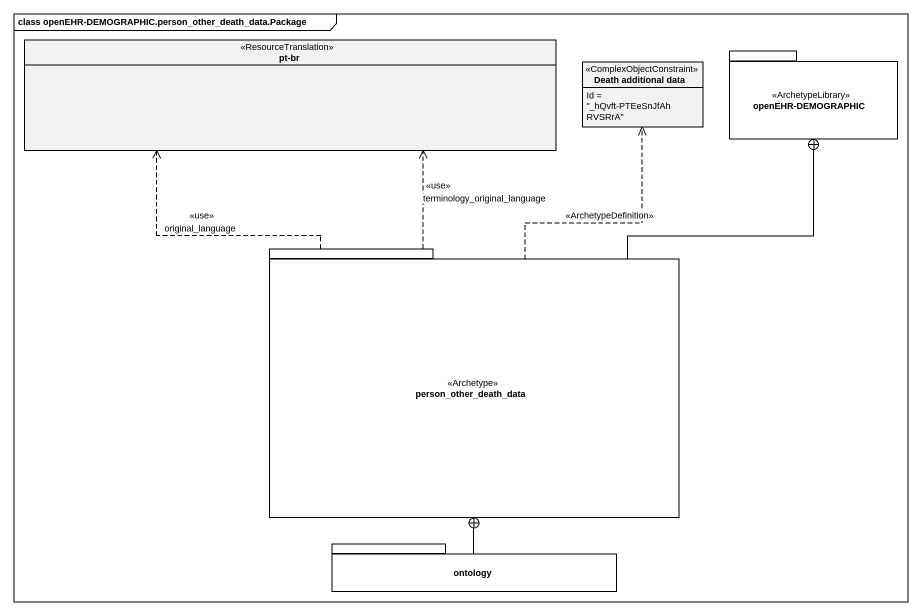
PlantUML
@startuml
mainframe class openEHR-DEMOGRAPHIC.person_other_death_data.Package
hide circle
hide empty members
enum "pt-br" as pt_br <<ResourceTranslation>>
class "Death additional data" as Death_additional_data <<ComplexObjectConstraint>> {
  Id = "_hQvft-PTEeSnJfAhRVSRrA"
}
package "openEHR-DEMOGRAPHIC" as openEHR_DEMOGRAPHIC <<ArchetypeLibrary>> {
}
package person_other_death_data <<Archetype>> {
}
package ontology {
}
person_other_death_data .up.> pt_br : <<use>>\noriginal_language
person_other_death_data .up.> pt_br : <<use>>\nterminology_original_language
person_other_death_data .up.> Death_additional_data : <<ArchetypeDefinition>>
person_other_death_data -up-+ openEHR_DEMOGRAPHIC
ontology -up-+ person_other_death_data
@enduml
